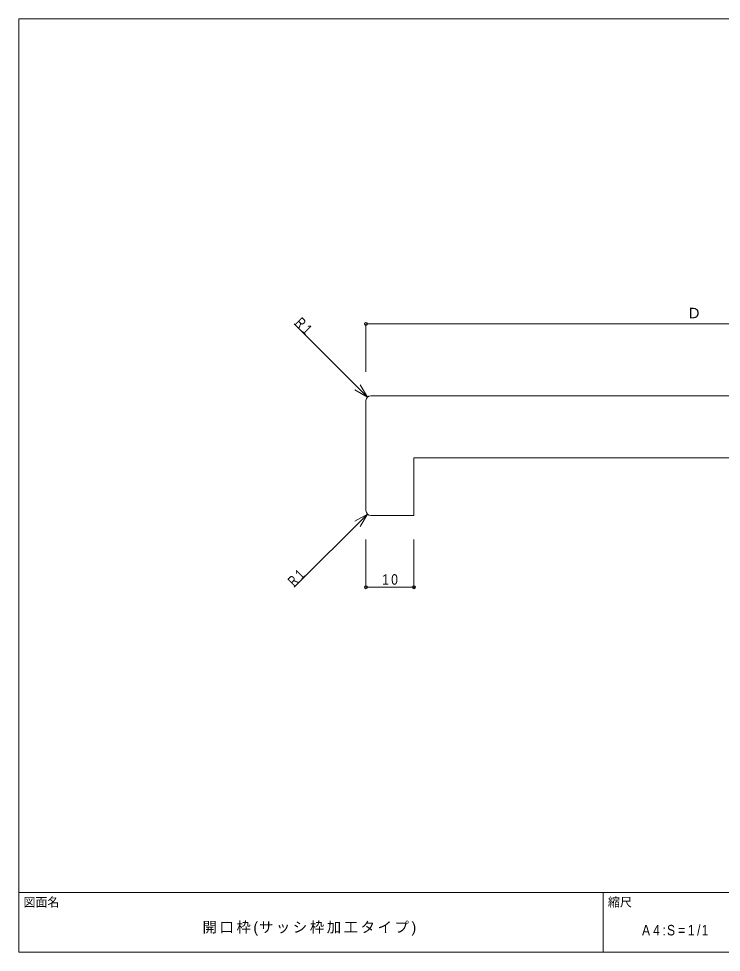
# Model space of a CAD drawing. Units: millimetres, scale not verified. Extents: x -141 to 141, y -98 to 98.
# Drawn here: x -141 to 5.7, y -97.5 to 97.5 of the extents above; entities that cross this region are included whole.
import ezdxf
from ezdxf.enums import TextEntityAlignment as Align

# ---------------------------------------------------------------- set-up
doc = ezdxf.new("R2010")
doc.units = ezdxf.units.MM
doc.header["$PDMODE"] = 32
doc.header["$PDSIZE"] = 0.6
for name, color, linetype, lineweight in [('0-0_ＫＢ製品', 2, 'Continuous', 9), ('0-3_寸法', 4, 'Continuous', 9), ('0-4_引出線字', 4, 'Continuous', 9), ('F-0_図面枠', 5, 'Continuous', 9), ('F-5_F-5ﾚｲﾔ', 7, 'Continuous', 9)]:
    doc.layers.add(name, color=color, linetype=linetype, lineweight=lineweight)
doc.layers.add('0-5_文字', color=7, linetype='Continuous')
doc.styles.add('HGｺﾞｼｯｸM', font='')
doc.styles.get('HGｺﾞｼｯｸM').set_extended_font_data('HGｺﾞｼｯｸM')

msp = doc.modelspace()

# ---------------------------------------------------------------- linework, layer by layer
at = {"layer": '0-0_ＫＢ製品'}
for p, q in [((-68.5, -5.25), (-68.5, 17.75)), ((67.5, 18.75), (-67.5, 18.75)), ((-58.5, 5.75), (-58.5, -6.25)), ((-58.5, 5.75), (58.5, 5.75)), ((-67.5, -6.25), (-58.5, -6.25))]:
    msp.add_line(p, q, dxfattribs=at)
for centre, start, end in [((-67.5, 17.75), 90, 180), ((-67.5, -5.25), 180, 270)]:
    msp.add_arc(centre, 1, start, end, dxfattribs=at)
at = {"layer": '0-3_寸法'}
for p, q in [((-68.5, 33.75), (68.5, 33.75)), ((-68.5, 33.75), (-68.5, 23.75)), ((-68.5, -21.25), (-68.5, -11.25)), ((-58.5, -21.25), (-58.5, -11.25)), ((-68.5, -21.25), (-58.5, -21.25))]:
    msp.add_line(p, q, dxfattribs=at)
for p in [(-68.5, 33.75), (-68.5, -21.25), (-58.5, -21.25)]:
    msp.add_point(p, dxfattribs=at)
at = {"layer": '0-4_引出線字'}
for p, q in [((-68.207, 18.457), (-83.5, 33.75)), ((-68.207, 18.457), (-70.805, 19.957)), ((-68.207, 18.457), (-69.707, 21.055)), ((-68.207, -5.957), (-83.5, -21.25)), ((-68.207, -5.957), (-70.805, -7.457)), ((-68.207, -5.957), (-69.707, -8.555))]:
    msp.add_line(p, q, dxfattribs=at)
at = {"layer": 'F-0_図面枠'}
for p, q in [((-141, 97.5), (141, 97.5)), ((-141, -97.5), (-141, 97.5)), ((-141, -85), (141, -85)), ((-19, -97.5), (-19, -85)), ((141, -97.5), (-141, -97.5))]:
    msp.add_line(p, q, dxfattribs=at)

# ---------------------------------------------------------------- texts
at = {"layer": '0-3_寸法', "color": 7, "style": 'HGｺﾞｼｯｸM'}
msp.add_text('Ｄ', height=2.199, dxfattribs=at).set_placement((-1.5, 34.25), align=Align.BOTTOM_LEFT)
at = {"layer": '0-3_寸法', "color": 7, "insert": (-65.125, -20.75), "char_height": 2.199, "attachment_point": 7, "style": 'HGｺﾞｼｯｸM'}
msp.add_mtext('\\T1.36;\\W0.85;10', dxfattribs=at)
at = {"layer": '0-5_文字', "char_height": 2.199, "attachment_point": 7, "style": 'HGｺﾞｼｯｸM'}
for insert, rotation in [((-83.5, 33.75), 315), ((-83.5, -21.25), 45)]:
    msp.add_mtext('\\T1.36;\\W0.75;R1', dxfattribs=dict(at, insert=insert, rotation=rotation))
at = {"layer": 'F-0_図面枠', "color": 7, "style": 'HGｺﾞｼｯｸM'}
msp.add_text('図面名', height=1.833, dxfattribs=at).set_placement((-140, -88.5), align=Align.BOTTOM_LEFT)
at = {"layer": 'F-5_F-5ﾚｲﾔ', "style": 'HGｺﾞｼｯｸM'}
msp.add_text('縮尺', height=1.833, dxfattribs=at).set_placement((-18, -88.5), align=Align.BOTTOM_LEFT)
at = {"layer": 'F-5_F-5ﾚｲﾔ', "char_height": 2.199, "attachment_point": 7, "style": 'HGｺﾞｼｯｸM'}
for s, insert in [('\\T1.18;開口枠(サッシ枠加工タイプ)', (-102.625, -94)), ('\\T1.39;\\W0.85;A4:S=1/1', (-10.875, -94))]:
    msp.add_mtext(s, dxfattribs=dict(at, insert=insert))

doc.saveas('drawing.dxf')
